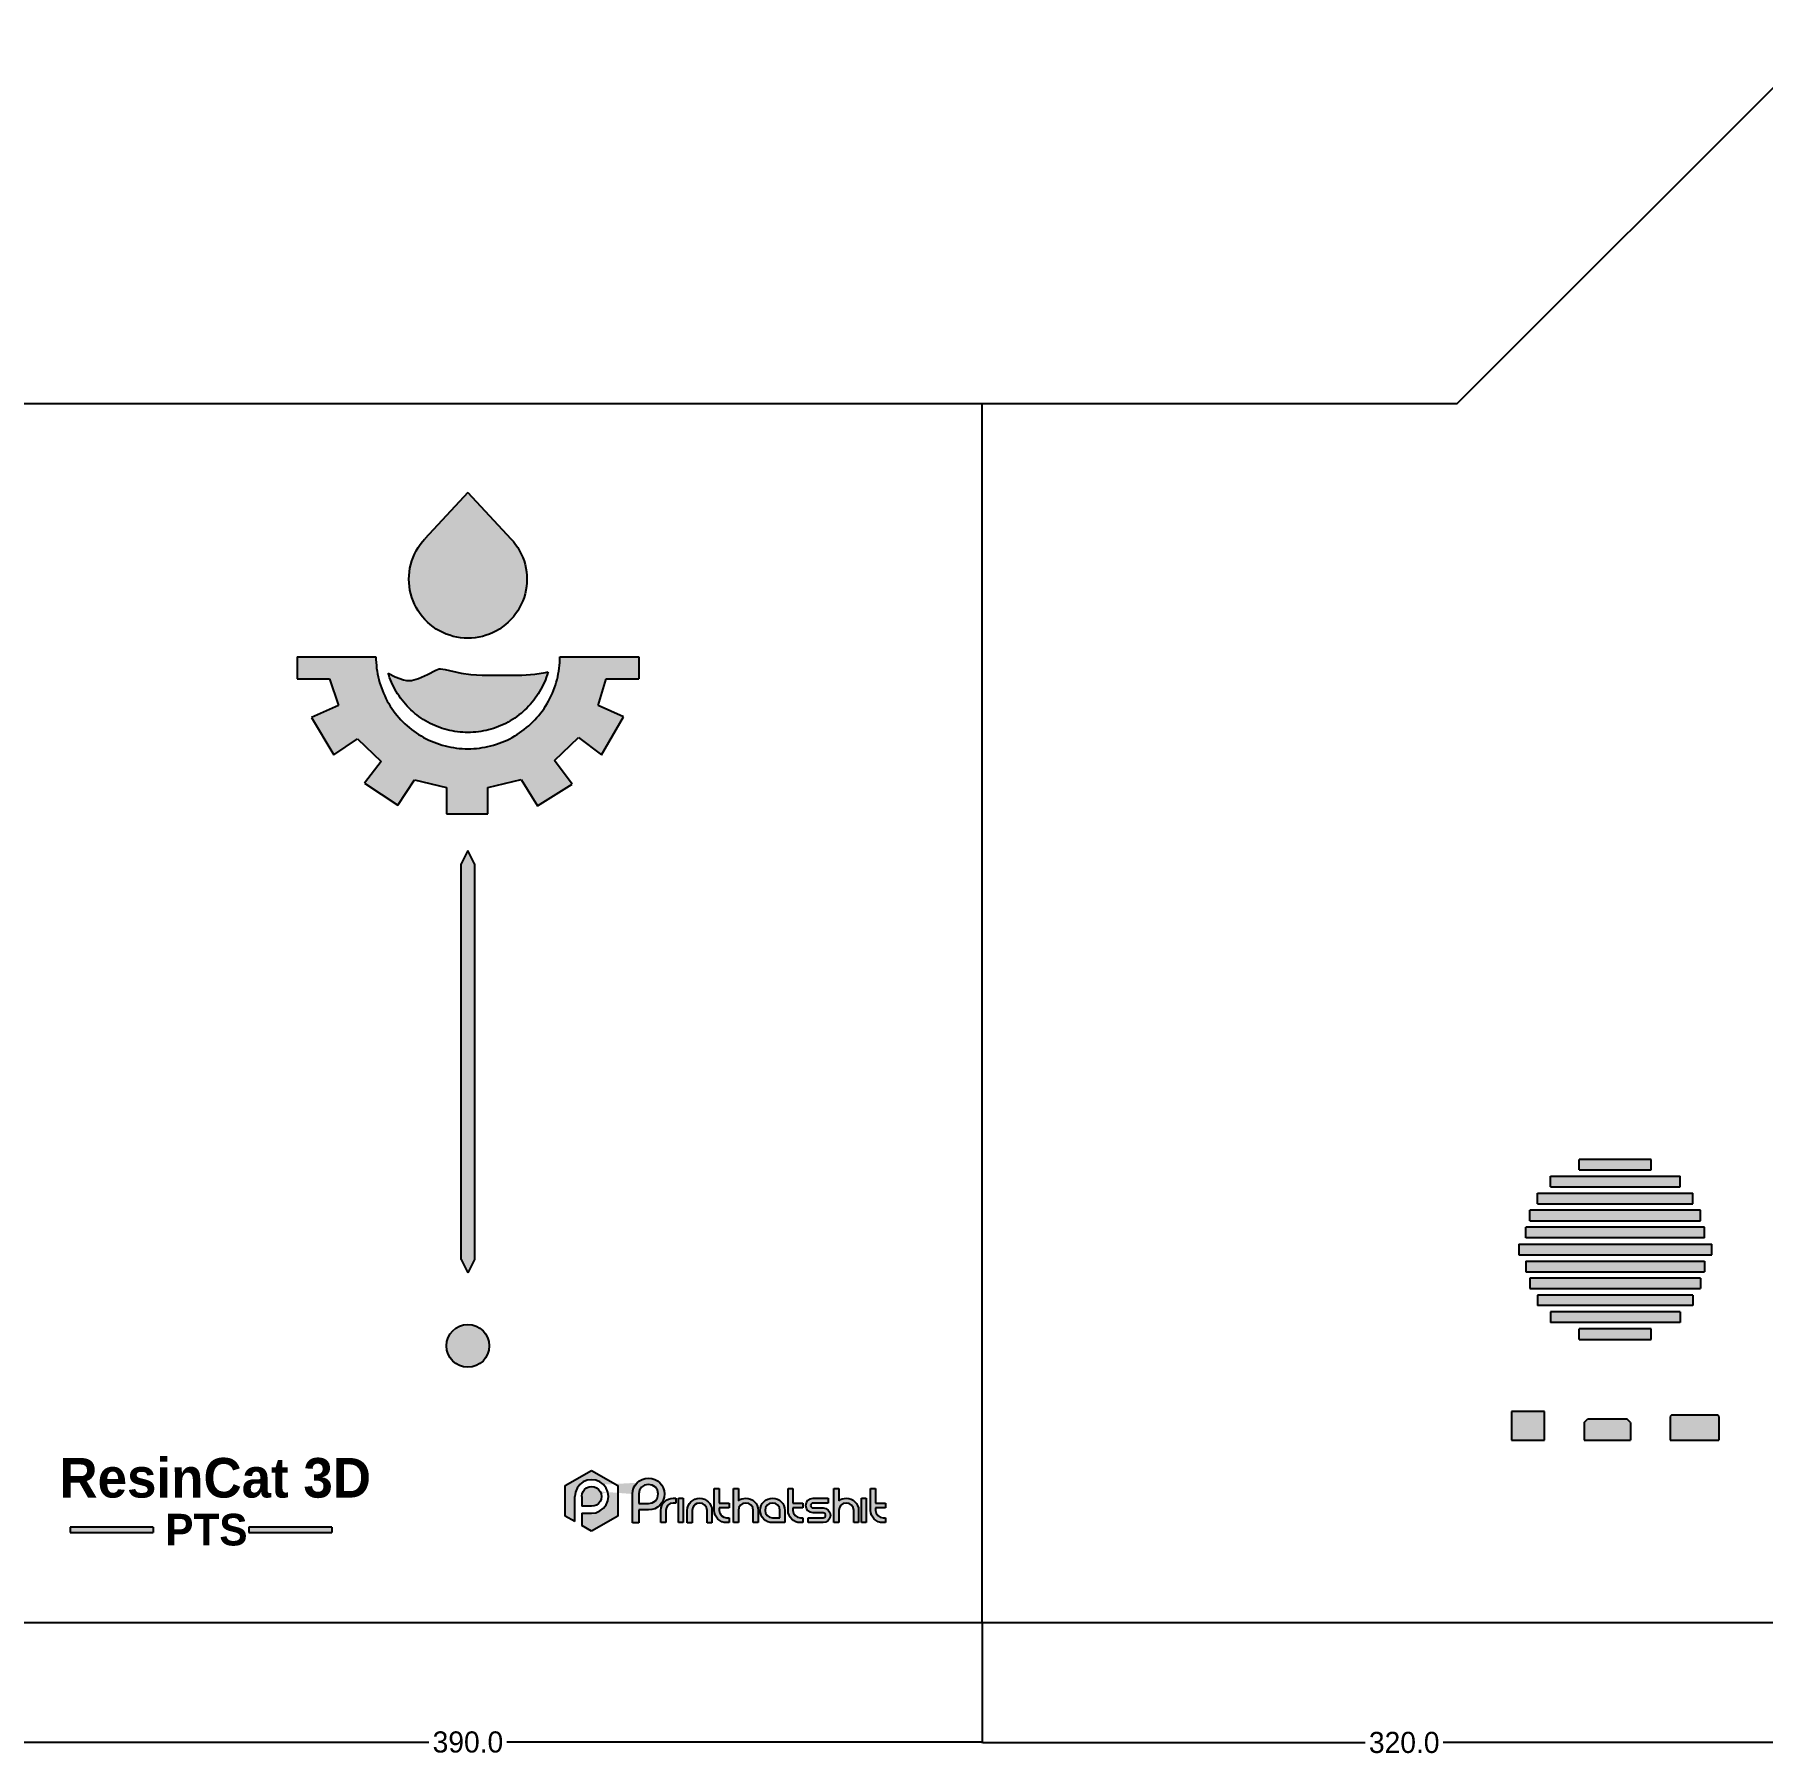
# Model space of a CAD drawing. Extents: x 176 to 1824, y -44 to 783.
# Drawn here: x 597 to 1253, y -27 to 625 of the extents above; entities that cross this region are included whole.
import ezdxf

# ---------------------------------------------------------------- set-up
doc = ezdxf.new("R2010")
doc.units = 0
doc.layers.get('0').update_dxf_attribs({"linetype": 'CONTINUOUS'})
doc.layers.get('Defpoints').update_dxf_attribs({"linetype": 'CONTINUOUS'})
doc.dimstyles.new('ISO-25', dxfattribs={"dimtxt": 2.5, "dimasz": 2.5, "dimexe": 1.25, "dimexo": 0.625, "dimtad": 1, "dimdsep": 46, "dimtxsty": 'Standard', "dimcen": 2.5, "dimadec": 0, "dimazin": 0, "dimtfac": 1, "dimtmove": 0, "dimatfit": 3, "dimfxl": 1, "dimarcsym": 0})

# ---------------------------------------------------------------- blocks, each defined once
blk = doc.blocks.new('*D5')
at = {"color": 0, "linetype": 'ByBlock', "lineweight": -2, "transparency": 16777216}
for p, q in [((566.68, 23.21), (566.68, -22.21)), ((956.68, 23.21), (956.68, -22.21)), ((566.86, -22.03), (746.92, -22.03)), ((956.5, -22.03), (776.44, -22.03))]:
    blk.add_line(p, q, dxfattribs=at)
at = {"color": 0, "linetype": 'ByBlock', "transparency": 16777216}
for points in [[(566.86, -22), (566.86, -22.06), (566.68, -22.03)], [(956.5, -22), (956.5, -22.06), (956.68, -22.03)]]:
    blk.add_solid(points, dxfattribs=at)
at = {"layer": 'Defpoints', "color": 0, "linetype": 'ByBlock', "transparency": 16777216}
for p in [(566.68, 23.27), (956.68, 23.27), (566.68, -22.03)]:
    blk.add_point(p, dxfattribs=at)
at = {"color": 0, "linetype": 'ByBlock', "transparency": 16777216, "insert": (761.68, -22.03), "char_height": 8, "attachment_point": 5}
blk.add_mtext('\\A1;390.0', dxfattribs=at)
blk = doc.blocks.new('*D10')
at = {"color": 0, "linetype": 'ByBlock', "lineweight": -2, "transparency": 16777216}
for p, q in [((956.68, 23.15), (956.68, -22.39)), ((1276.68, 23.21), (1276.68, -22.39)), ((956.86, -22.21), (1101.92, -22.21)), ((1276.5, -22.21), (1131.44, -22.21))]:
    blk.add_line(p, q, dxfattribs=at)
at = {"color": 0, "linetype": 'ByBlock', "transparency": 16777216}
for points in [[(956.86, -22.18), (956.86, -22.24), (956.68, -22.21)], [(1276.5, -22.18), (1276.5, -22.24), (1276.68, -22.21)]]:
    blk.add_solid(points, dxfattribs=at)
at = {"layer": 'Defpoints', "color": 0, "linetype": 'ByBlock', "transparency": 16777216}
for p in [(956.68, 23.21), (1276.68, 23.27), (956.68, -22.21)]:
    blk.add_point(p, dxfattribs=at)
at = {"color": 0, "linetype": 'ByBlock', "transparency": 16777216, "insert": (1116.68, -22.21), "char_height": 8, "attachment_point": 5}
blk.add_mtext('\\A1;320.0', dxfattribs=at)

msp = doc.modelspace()

# ---------------------------------------------------------------- hatches: boundary and pattern name
at = {"linetype": 'ByBlock'}
h = msp.add_hatch(color=256, dxfattribs=at)
h.dxf.hatch_style = 1
h.paths.add_polyline_path([(1157.33, 92.37), (1169.93, 92.37), (1169.93, 103.27), (1157.33, 103.27)])
h.paths.add_polyline_path([(1184.93, 92.37), (1202.53, 92.37), (1202.53, 99.07), (1201.13, 100.47), (1186.33, 100.47), (1184.93, 99.07)])
h.paths.add_polyline_path([(1218.03, 101.87), (1217.53, 101.37), (1217.53, 92.37), (1236.03, 92.37), (1236.03, 101.37), (1235.53, 101.87)])
h.paths.add_polyline_path([(1183.05, 130.59), (1210.36, 130.59), (1210.36, 134.61), (1183.05, 134.61)])
h.paths.add_polyline_path([(1221.28, 137.02), (1221.28, 141.04), (1172.13, 141.04), (1172.13, 137.02)])
h.paths.add_polyline_path([(1167.25, 143.45), (1226.16, 143.45), (1226.16, 147.46), (1167.25, 147.46)])
h.paths.add_polyline_path([(1164.33, 149.87), (1229.08, 149.87), (1229.08, 153.89), (1164.33, 153.89)])
h.paths.add_polyline_path([(1162.85, 156.3), (1230.56, 156.3), (1230.56, 160.32), (1162.85, 160.32)])
h.paths.add_polyline_path([(1160.15, 162.73), (1233.26, 162.73), (1233.26, 166.75), (1160.15, 166.75)])
h.paths.add_polyline_path([(1162.85, 169.16), (1230.56, 169.16), (1230.56, 173.17), (1162.85, 173.17)])
h.paths.add_polyline_path([(1164.33, 175.58), (1229.08, 175.58), (1229.08, 179.6), (1164.33, 179.6)])
h.paths.add_polyline_path([(1167.25, 182.01), (1226.16, 182.01), (1226.16, 186.03), (1167.25, 186.03)])
h.paths.add_polyline_path([(1172.13, 188.44), (1221.28, 188.44), (1221.28, 192.45), (1172.13, 192.45)])
h.paths.add_polyline_path([(1183.05, 194.86), (1210.36, 194.86), (1210.36, 198.88), (1183.05, 198.88)])
h.paths.add_polyline_path([(238.68, 324.27, 1), (234.68, 324.27, 1)])
h.paths.add_polyline_path([(238.68, 469.77, 1), (234.68, 469.77, 1)])
h.paths.add_polyline_path([(238.68, 615.27, 1), (234.68, 615.27, 1)])
h.paths.add_polyline_path([(238.68, 178.77, 1), (234.68, 178.77, 1)])
h.paths.add_polyline_path([(238.68, 33.27, 1), (234.68, 33.27, 1)])
h = msp.add_hatch(color=256, dxfattribs=at)
h.dxf.hatch_style = 1
h.paths.add_polyline_path([(788.35, 375.37), (788.87, 376.22), (789.36, 377.08), (789.82, 377.95), (790.26, 378.85), (790.67, 379.75), (791.05, 380.67), (791.4, 381.59), (791.72, 382.53), (792.01, 383.48), (792.08, 383.74), (791.14, 383.43), (787.03, 382.82), (782.12, 382.43), (767.09, 382.43), (762.77, 382.65), (759.1, 383.17), (753.05, 384.57), (751.28, 384.77), (750.72, 384.77), (749.57, 384.37), (746.39, 382.71), (742.99, 381.12), (740.27, 380.45), (738.4, 380.45), (737.25, 380.7), (734.11, 381.76), (731.46, 383.14), (731.65, 382.53), (731.97, 381.59), (732.32, 380.67), (732.7, 379.75), (733.11, 378.85), (733.54, 377.95), (734.01, 377.08), (734.5, 376.22), (735.02, 375.37), (735.56, 374.54), (736.13, 373.73), (736.73, 372.94), (737.35, 372.16), (737.99, 371.41), (738.66, 370.67), (739.35, 369.96), (740.06, 369.27), (740.8, 368.6), (741.55, 367.96), (742.32, 367.34), (743.12, 366.74), (743.93, 366.17), (744.76, 365.63), (745.6, 365.11), (746.47, 364.62), (747.34, 364.15), (748.23, 363.72), (749.14, 363.31), (750.06, 362.93), (750.98, 362.58), (751.92, 362.26), (752.87, 361.96), (753.83, 361.7), (754.79, 361.47), (755.76, 361.27), (756.74, 361.1), (757.72, 360.96), (758.71, 360.85), (759.7, 360.77), (760.69, 360.73), (761.68, 360.71), (762.67, 360.73), (763.66, 360.77), (764.65, 360.85), (765.64, 360.96), (766.62, 361.1), (767.6, 361.27), (768.57, 361.47), (769.54, 361.7), (770.49, 361.96), (771.44, 362.26), (772.38, 362.58), (773.31, 362.93), (774.22, 363.31), (775.13, 363.72), (776.02, 364.15), (776.9, 364.62), (777.76, 365.11), (778.6, 365.63), (779.43, 366.17), (780.24, 366.74), (781.04, 367.34), (781.81, 367.96), (782.57, 368.6), (783.3, 369.27), (784.01, 369.96), (784.7, 370.67), (785.37, 371.41), (786.02, 372.16), (786.64, 372.94), (787.23, 373.73), (787.8, 374.54)], flags=17)
h.paths.add_polyline_path([(759.18, 160.92), (761.68, 155.92), (764.18, 160.92), (764.18, 310.92), (761.68, 315.92), (759.18, 310.92)])
h.paths.add_polyline_path([(742.08, 408.04), (742.79, 406.83), (743.58, 405.67), (744.44, 404.56), (745.37, 403.51), (746.37, 402.51), (747.42, 401.58), (748.53, 400.72), (749.69, 399.93), (750.9, 399.22), (752.16, 398.58), (753.45, 398.02), (754.77, 397.54), (756.12, 397.15), (757.49, 396.85), (758.88, 396.63), (760.28, 396.49), (761.68, 396.45), (763.09, 396.49), (764.49, 396.63), (765.87, 396.85), (767.24, 397.15), (768.59, 397.54), (769.92, 398.02), (771.21, 398.58), (772.46, 399.22), (773.67, 399.93), (774.83, 400.72), (775.94, 401.58), (776.99, 402.51), (777.99, 403.51), (778.92, 404.56), (779.78, 405.67), (780.57, 406.83), (781.28, 408.04), (781.92, 409.29), (782.48, 410.58), (782.96, 411.91), (783.35, 413.26), (783.66, 414.63), (783.88, 416.02), (784.01, 417.41), (784.05, 418.82), (784.01, 420.22), (783.88, 421.62), (783.66, 423.01), (783.35, 424.38), (782.96, 425.73), (782.48, 427.05), (781.92, 428.34), (781.28, 429.6), (780.57, 430.81), (779.78, 431.97), (778.92, 433.08), (777.99, 434.13), (761.68, 451.67), (745.37, 434.13), (744.44, 433.08), (743.58, 431.97), (742.79, 430.81), (742.08, 429.6), (741.44, 428.34), (740.88, 427.05), (740.41, 425.73), (740.01, 424.38), (739.71, 423.01), (739.49, 421.62), (739.36, 420.22), (739.31, 418.82), (739.36, 417.41), (739.49, 416.02), (739.71, 414.63), (740.01, 413.26), (740.41, 411.91), (740.88, 410.58), (741.44, 409.29)])
h.paths.add_polyline_path([(702.38, 366.43), (710.9, 352.29), (719.85, 358.31), (728.79, 349.71), (722.47, 341.5), (735.16, 333.2), (741.42, 342.77), (753.59, 339.83), (753.59, 329.87), (769.28, 329.87), (769.28, 339.83), (781.81, 342.91), (788.04, 332.92), (801.2, 341.14), (794.5, 350.02), (803.57, 358.74), (812.34, 352.26), (820.62, 366.66), (811.08, 370.93), (814.13, 381.02), (826.43, 381.02), (826.43, 389.41), (796.56, 389.41), (796.54, 388.32), (796.49, 387.22), (796.41, 386.13), (796.28, 385.04), (796.13, 383.95), (795.94, 382.88), (795.72, 381.8), (795.46, 380.74), (795.18, 379.68), (794.85, 378.63), (794.5, 377.6), (794.11, 376.57), (793.69, 375.56), (793.24, 374.56), (792.76, 373.58), (792.25, 372.61), (791.7, 371.66), (791.13, 370.72), (790.53, 369.81), (789.9, 368.91), (789.24, 368.03), (788.56, 367.18), (787.84, 366.35), (787.11, 365.53), (786.34, 364.75), (785.56, 363.99), (784.75, 363.25), (783.91, 362.54), (783.06, 361.85), (782.18, 361.19), (781.29, 360.56), (780.37, 359.96), (779.44, 359.39), (778.48, 358.85), (777.52, 358.33), (776.53, 357.85), (775.53, 357.4), (774.52, 356.98), (773.5, 356.59), (772.46, 356.24), (771.41, 355.92), (770.36, 355.63), (769.29, 355.37), (768.22, 355.15), (767.14, 354.96), (766.05, 354.81), (764.96, 354.69), (763.87, 354.6), (762.78, 354.55), (761.68, 354.53), (760.59, 354.55), (759.49, 354.6), (758.4, 354.69), (757.31, 354.81), (756.23, 354.96), (755.15, 355.15), (754.07, 355.37), (753.01, 355.63), (751.95, 355.92), (750.9, 356.24), (749.87, 356.59), (748.84, 356.98), (747.83, 357.4), (746.83, 357.85), (745.85, 358.33), (744.88, 358.85), (743.93, 359.39), (742.99, 359.96), (742.08, 360.56), (741.18, 361.19), (740.3, 361.85), (739.45, 362.54), (738.62, 363.25), (737.81, 363.99), (737.02, 364.75), (736.26, 365.53), (735.52, 366.35), (734.81, 367.18), (734.12, 368.03), (733.46, 368.91), (732.83, 369.81), (732.23, 370.72), (731.66, 371.66), (731.12, 372.61), (730.6, 373.58), (730.12, 374.56), (729.67, 375.56), (729.25, 376.57), (728.86, 377.6), (728.51, 378.63), (728.19, 379.68), (727.9, 380.74), (727.64, 381.8), (727.42, 382.88), (727.23, 383.95), (727.08, 385.04), (726.96, 386.13), (726.87, 387.22), (726.82, 388.32), (726.8, 389.41), (696.94, 389.41), (696.94, 380.98), (709.14, 380.98), (712.6, 370.93)])
h = msp.add_hatch(color=256, dxfattribs=at)
h.dxf.hatch_style = 1
h.paths.add_polyline_path([(769.78, 128.16, 1), (753.58, 128.16, 1)])
h = msp.add_hatch(color=256, dxfattribs=at)
h.dxf.hatch_style = 1
h.paths.add_polyline_path([(812.17, 72.06), (811.8, 72.96), (811.2, 73.73), (810.43, 74.33), (809.53, 74.7), (808.56, 74.83), (807.59, 74.7), (806.69, 74.33), (805.91, 73.73), (805.32, 72.96), (804.95, 72.06), (804.82, 71.09), (804.82, 67.35), (808.56, 67.35), (809.53, 67.48), (810.43, 67.85), (811.2, 68.45), (811.8, 69.22), (812.17, 70.12), (812.3, 71.09)], flags=17)
h.paths.add_polyline_path([(818.54, 75.2), (808.56, 80.96), (798.58, 75.2), (798.58, 63.68), (802.19, 61.59), (802.19, 71.09), (802.41, 72.74), (803.05, 74.27), (804.06, 75.59), (805.38, 76.6), (806.91, 77.23), (808.56, 77.45), (810.2, 77.23), (811.74, 76.6), (813.06, 75.59), (814.07, 74.27), (814.7, 72.74), (814.92, 71.09), (814.7, 69.44), (814.07, 67.91), (813.06, 66.59), (811.74, 65.58), (810.2, 64.94), (808.56, 64.73), (804.82, 64.73), (804.82, 60.07), (808.56, 57.91), (818.54, 63.68)])
h.paths.add_polyline_path([(835.75, 69.69), (836.1, 70.83), (836.22, 72.03), (836.1, 73.25), (835.75, 74.38), (835.18, 75.4), (834.43, 76.28), (833.52, 77.02), (832.49, 77.57), (831.35, 77.92), (830.12, 78.04), (828.9, 77.92), (827.76, 77.57), (826.72, 77.02), (825.82, 76.28), (825.08, 75.4), (824.52, 74.38), (824.16, 73.25), (824.04, 72.03), (824.04, 61.15), (826.46, 61.15), (826.46, 65.99), (830.12, 65.99), (831.35, 66.1), (832.49, 66.46), (833.52, 67.02), (834.43, 67.76), (835.18, 68.66)])
h.paths.add_polyline_path([(826.46, 72.03), (826.74, 73.44), (827.53, 74.59), (828.69, 75.37), (830.12, 75.65), (831.56, 75.37), (832.74, 74.59), (833.52, 73.44), (833.81, 72.03), (833.52, 70.6), (832.74, 69.44), (831.56, 68.66), (830.12, 68.38), (826.46, 68.38)], flags=16)
h.paths.add_polyline_path([(840.45, 70.43), (839.51, 70.43), (838.58, 70.34), (837.69, 70.07), (836.89, 69.64), (836.19, 69.08), (835.62, 68.4), (835.18, 67.61), (834.91, 66.74), (834.81, 65.81), (834.81, 61.16), (836.69, 61.16), (836.69, 65.81), (836.91, 66.89), (837.52, 67.78), (838.41, 68.38), (839.51, 68.6), (840.45, 68.6)])
h.paths.add_polyline_path([(843.32, 70.43), (841.48, 70.43), (841.48, 61.16), (843.32, 61.16)])
h.paths.add_polyline_path([(852.13, 69.62), (851.34, 70.05), (850.46, 70.32), (849.51, 70.41), (848.58, 70.32), (847.7, 70.05), (846.9, 69.62), (846.2, 69.06), (845.64, 68.38), (845.2, 67.59), (844.93, 66.72), (844.84, 65.79), (844.84, 61.14), (846.69, 61.14), (846.69, 65.79), (846.91, 66.87), (847.52, 67.76), (848.42, 68.36), (849.51, 68.58), (850.62, 68.36), (851.53, 67.76), (852.13, 66.87), (852.35, 65.79), (852.35, 61.14), (854.21, 61.14), (854.21, 65.79), (854.11, 66.72), (853.84, 67.59), (853.41, 68.38), (852.83, 69.06)])
h.paths.add_polyline_path([(856.92, 74.15), (855.07, 74.15), (855.07, 65.81), (855.16, 64.88), (855.43, 64.01), (855.87, 63.21), (856.44, 62.52), (857.14, 61.95), (857.95, 61.52), (858.83, 61.25), (859.76, 61.16), (860.68, 61.16), (860.68, 63), (859.76, 63), (858.66, 63.21), (857.75, 63.81), (857.14, 64.71), (856.92, 65.81), (856.92, 66.74), (860.68, 66.74), (860.68, 68.58), (856.92, 68.58)])
h.paths.add_polyline_path([(870.35, 69.08), (869.65, 69.64), (868.85, 70.07), (867.97, 70.34), (867.03, 70.43), (866.25, 70.37), (865.51, 70.19), (864.83, 69.89), (864.21, 69.48), (864.21, 74.15), (862.35, 74.15), (862.35, 61.16), (864.21, 61.16), (864.21, 65.81), (864.43, 66.89), (865.04, 67.78), (865.93, 68.38), (867.03, 68.6), (868.13, 68.38), (869.04, 67.78), (869.65, 66.89), (869.87, 65.81), (869.87, 61.16), (871.72, 61.16), (871.72, 65.81), (871.63, 66.74), (871.36, 67.61), (870.92, 68.4)])
h.paths.add_polyline_path([(881.85, 65.81), (881.76, 66.74), (881.48, 67.61), (881.05, 68.4), (880.48, 69.08), (879.79, 69.64), (879, 70.07), (878.12, 70.34), (877.17, 70.43), (876.24, 70.34), (875.36, 70.07), (874.56, 69.64), (873.86, 69.08), (873.28, 68.4), (872.84, 67.61), (872.57, 66.74), (872.48, 65.81), (872.57, 64.88), (872.84, 64.01), (873.28, 63.21), (873.86, 62.52), (874.56, 61.95), (875.36, 61.52), (876.24, 61.25), (877.17, 61.16), (881.85, 61.16)])
h.paths.add_polyline_path([(879.99, 63), (877.17, 63), (876.07, 63.21), (875.16, 63.81), (874.56, 64.71), (874.34, 65.81), (874.56, 66.89), (875.16, 67.78), (876.07, 68.38), (877.17, 68.6), (878.27, 68.38), (879.17, 67.78), (879.77, 66.89), (879.99, 65.81)], flags=16)
h.paths.add_polyline_path([(888.68, 68.58), (884.93, 68.58), (884.93, 74.15), (883.07, 74.15), (883.07, 65.81), (883.16, 64.88), (883.44, 64.01), (883.87, 63.21), (884.45, 62.52), (885.15, 61.95), (885.95, 61.52), (886.83, 61.25), (887.77, 61.16), (888.68, 61.16), (888.68, 63), (887.77, 63), (886.66, 63.21), (885.75, 63.81), (885.15, 64.71), (884.93, 65.81), (884.93, 66.74), (888.68, 66.74)])
h.paths.add_polyline_path([(898.23, 70.43), (892.57, 70.43), (891.48, 70.22), (890.59, 69.63), (890, 68.75), (889.78, 67.67), (890, 66.58), (890.59, 65.69), (891.48, 65.09), (892.57, 64.88), (896.33, 64.88), (896.71, 64.81), (897.02, 64.61), (897.22, 64.31), (897.29, 63.95), (897.22, 63.57), (897.02, 63.27), (896.71, 63.06), (896.33, 63), (890.69, 63), (890.69, 61.16), (896.33, 61.16), (897.42, 61.38), (898.32, 61.97), (898.93, 62.86), (899.14, 63.95), (898.93, 65.03), (898.32, 65.91), (897.42, 66.5), (896.33, 66.72), (892.57, 66.72), (892.21, 66.79), (891.9, 66.99), (891.7, 67.3), (891.63, 67.67), (891.7, 68.03), (891.9, 68.33), (892.21, 68.53), (892.57, 68.6), (898.23, 68.6)])
h.paths.add_polyline_path([(907.73, 69.64), (906.93, 70.07), (906.05, 70.34), (905.1, 70.43), (904.33, 70.37), (903.59, 70.19), (902.91, 69.89), (902.29, 69.48), (902.29, 74.15), (900.43, 74.15), (900.43, 61.16), (902.29, 61.16), (902.29, 65.81), (902.51, 66.89), (903.11, 67.78), (904.01, 68.38), (905.1, 68.6), (906.21, 68.38), (907.12, 67.78), (907.72, 66.89), (907.94, 65.81), (907.94, 61.16), (909.8, 61.16), (909.8, 65.81), (909.71, 66.74), (909.43, 67.61), (909, 68.4), (908.42, 69.08)])
h.paths.add_polyline_path([(916.23, 74.15), (914.38, 74.15), (914.38, 65.81), (914.47, 64.88), (914.74, 64.01), (915.18, 63.21), (915.75, 62.52), (916.45, 61.95), (917.26, 61.52), (918.14, 61.25), (919.07, 61.16), (919.99, 61.16), (919.99, 63), (919.07, 63), (917.96, 63.21), (917.06, 63.81), (916.45, 64.71), (916.23, 65.81), (916.23, 66.74), (919.99, 66.74), (919.99, 68.58), (916.23, 68.58)])
h.paths.add_polyline_path([(912.74, 70.43), (910.9, 70.43), (910.9, 61.16), (912.74, 61.16)])
edge = h.paths.add_edge_path()
edge.add_line((825.08, 75.4), (825.82, 76.28))
edge.add_line((824.52, 74.38), (825.08, 75.4))
edge.add_line((824.16, 73.25), (824.52, 74.38))
edge.add_line((824.04, 72.03), (824.16, 73.25))
edge.add_line((813.06, 75.59), (811.74, 76.6))
edge.add_line((814.07, 74.27), (813.06, 75.59))
edge.add_line((814.7, 72.74), (814.07, 74.27))
edge.add_line((814.92, 71.09), (814.7, 72.74))
edge.add_line((812.17, 72.06), (812.3, 71.09))
edge.add_line((811.8, 72.96), (812.17, 72.06))
edge.add_line((811.2, 73.73), (811.8, 72.96))
h = msp.add_hatch(color=256, dxfattribs=at)
h.dxf.hatch_style = 1
h.paths.add_polyline_path([(610.84, 59.48), (610.84, 57.48), (642.37, 57.48), (642.37, 59.48)])
h.paths.add_polyline_path([(710.09, 57.48), (710.09, 59.48), (678.56, 59.48), (678.56, 57.48)])

# ---------------------------------------------------------------- linework, layer by layer
for p, q in [((1136.68, 485.27), (1276.68, 625.27)), ((956.68, 485.27), (566.68, 485.27)), ((1136.68, 485.27), (956.68, 485.27)), ((761.68, 315.92), (759.18, 310.92)), ((764.18, 310.92), (761.68, 315.92)), ((759.18, 160.92), (759.18, 310.92)), ((764.18, 310.92), (764.18, 160.92)), ((1210.36, 198.88), (1183.05, 198.88)), ((1183.05, 194.86), (1183.05, 198.88)), ((1210.36, 194.86), (1210.36, 198.88)), ((1172.13, 192.45), (1221.28, 192.45)), ((1172.13, 188.44), (1172.13, 192.45)), ((1183.05, 194.86), (1210.36, 194.86)), ((1221.28, 188.44), (1221.28, 192.45)), ((1167.25, 186.03), (1226.16, 186.03)), ((1167.25, 182.01), (1167.25, 186.03)), ((1172.13, 188.44), (1221.28, 188.44)), ((1226.16, 182.01), (1226.16, 186.03)), ((1164.33, 175.58), (1164.33, 179.6)), ((1229.08, 179.6), (1164.33, 179.6)), ((1167.25, 182.01), (1226.16, 182.01)), ((1229.08, 175.58), (1229.08, 179.6)), ((1162.85, 169.16), (1162.85, 173.17)), ((1230.56, 173.17), (1162.85, 173.17)), ((1164.33, 175.58), (1229.08, 175.58)), ((1230.56, 169.16), (1230.56, 173.17)), ((1160.15, 166.75), (1160.15, 162.73)), ((1160.15, 166.75), (1233.26, 166.75)), ((1230.56, 169.16), (1162.85, 169.16)), ((1233.26, 162.73), (1233.26, 166.75)), ((759.18, 160.92), (761.68, 155.92)), ((764.18, 160.92), (761.68, 155.92)), ((1160.15, 162.73), (1233.26, 162.73)), ((1162.85, 160.32), (1230.56, 160.32)), ((1162.85, 160.32), (1162.85, 156.3)), ((1230.56, 160.32), (1230.56, 156.3)), ((1162.85, 156.3), (1230.56, 156.3)), ((1164.33, 153.89), (1164.33, 149.87)), ((1229.08, 153.89), (1164.33, 153.89)), ((1229.08, 153.89), (1229.08, 149.87)), ((1164.33, 149.87), (1229.08, 149.87)), ((1226.16, 147.46), (1167.25, 147.46)), ((1167.25, 147.46), (1167.25, 143.45)), ((1226.16, 147.46), (1226.16, 143.45)), ((1226.16, 143.45), (1167.25, 143.45)), ((1221.28, 141.04), (1172.13, 141.04)), ((1172.13, 141.04), (1172.13, 137.02)), ((1221.28, 141.04), (1221.28, 137.02)), ((1221.28, 137.02), (1172.13, 137.02)), ((1210.36, 134.61), (1183.05, 134.61)), ((1183.05, 130.59), (1183.05, 134.61)), ((1210.36, 130.59), (1210.36, 134.61)), ((1183.05, 130.59), (1210.36, 130.59)), ((1217.53, 92.37), (1236.03, 92.37)), ((642.37, 59.48), (610.84, 59.48)), ((610.84, 59.48), (610.84, 57.48)), ((642.37, 59.48), (642.37, 57.48)), ((710.09, 59.48), (678.56, 59.48)), ((678.56, 59.48), (678.56, 57.48)), ((710.09, 59.48), (710.09, 57.48)), ((610.84, 57.48), (642.37, 57.48)), ((678.56, 57.48), (710.09, 57.48)), ((566.68, 23.27), (956.68, 23.27)), ((956.68, 23.27), (1276.68, 23.27))]:
    msp.add_line(p, q, dxfattribs=at)
at = {"color": 1, "linetype": 'ByBlock'}
msp.add_line((956.68, 23.27), (956.68, 485.27), dxfattribs=at)
for p, q in [((761.68, 451.67), (745.37, 434.13)), ((761.68, 451.67), (777.99, 434.13)), ((743.58, 431.97), (744.44, 433.08)), ((744.44, 433.08), (745.37, 434.13)), ((777.99, 434.13), (778.92, 433.08)), ((778.92, 433.08), (779.78, 431.97)), ((740.41, 425.73), (740.88, 427.05)), ((740.88, 427.05), (741.44, 428.34)), ((741.44, 428.34), (742.08, 429.6)), ((742.08, 429.6), (742.79, 430.81)), ((742.79, 430.81), (743.58, 431.97)), ((779.78, 431.97), (780.57, 430.81)), ((780.57, 430.81), (781.28, 429.6)), ((781.28, 429.6), (781.92, 428.34)), ((781.92, 428.34), (782.48, 427.05)), ((782.48, 427.05), (782.96, 425.73)), ((739.31, 418.82), (739.36, 420.22)), ((739.36, 420.22), (739.49, 421.62)), ((739.49, 421.62), (739.71, 423.01)), ((739.71, 423.01), (740.01, 424.38)), ((740.01, 424.38), (740.41, 425.73)), ((782.96, 425.73), (783.35, 424.38)), ((783.35, 424.38), (783.66, 423.01)), ((783.66, 423.01), (783.88, 421.62)), ((783.88, 421.62), (784.01, 420.22)), ((784.01, 420.22), (784.05, 418.82)), ((739.36, 417.41), (739.31, 418.82)), ((739.49, 416.02), (739.36, 417.41)), ((739.71, 414.63), (739.49, 416.02)), ((740.01, 413.26), (739.71, 414.63)), ((740.41, 411.91), (740.01, 413.26)), ((783.35, 413.26), (782.96, 411.91)), ((783.66, 414.63), (783.35, 413.26)), ((783.88, 416.02), (783.66, 414.63)), ((784.01, 417.41), (783.88, 416.02)), ((784.05, 418.82), (784.01, 417.41)), ((740.88, 410.58), (740.41, 411.91)), ((741.44, 409.29), (740.88, 410.58)), ((742.08, 408.04), (741.44, 409.29)), ((742.79, 406.83), (742.08, 408.04)), ((743.58, 405.67), (742.79, 406.83)), ((780.57, 406.83), (779.78, 405.67)), ((781.28, 408.04), (780.57, 406.83)), ((781.92, 409.29), (781.28, 408.04)), ((782.48, 410.58), (781.92, 409.29)), ((782.96, 411.91), (782.48, 410.58)), ((744.44, 404.56), (743.58, 405.67)), ((745.37, 403.51), (744.44, 404.56)), ((746.37, 402.51), (745.37, 403.51)), ((747.42, 401.58), (746.37, 402.51)), ((748.53, 400.72), (747.42, 401.58)), ((749.69, 399.93), (748.53, 400.72)), ((750.9, 399.22), (749.69, 399.93)), ((773.67, 399.93), (772.46, 399.22)), ((774.83, 400.72), (773.67, 399.93)), ((775.94, 401.58), (774.83, 400.72)), ((776.99, 402.51), (775.94, 401.58)), ((777.99, 403.51), (776.99, 402.51)), ((778.92, 404.56), (777.99, 403.51)), ((779.78, 405.67), (778.92, 404.56)), ((752.16, 398.58), (750.9, 399.22)), ((753.45, 398.02), (752.16, 398.58)), ((754.77, 397.54), (753.45, 398.02)), ((756.12, 397.15), (754.77, 397.54)), ((757.49, 396.85), (756.12, 397.15)), ((758.88, 396.63), (757.49, 396.85)), ((760.28, 396.49), (758.88, 396.63)), ((761.68, 396.45), (760.28, 396.49)), ((763.09, 396.49), (761.68, 396.45)), ((764.49, 396.63), (763.09, 396.49)), ((765.87, 396.85), (764.49, 396.63)), ((767.24, 397.15), (765.87, 396.85)), ((768.59, 397.54), (767.24, 397.15)), ((769.92, 398.02), (768.59, 397.54)), ((771.21, 398.58), (769.92, 398.02)), ((772.46, 399.22), (771.21, 398.58)), ((696.94, 389.41), (726.8, 389.41)), ((696.94, 389.41), (696.94, 380.98)), ((726.8, 389.41), (726.82, 388.32)), ((726.82, 388.32), (726.87, 387.22)), ((726.87, 387.22), (726.96, 386.13)), ((796.41, 386.13), (796.49, 387.22)), ((796.49, 387.22), (796.54, 388.32)), ((796.54, 388.32), (796.56, 389.41)), ((796.56, 389.41), (826.43, 389.41)), ((826.43, 389.41), (826.43, 381.02)), ((696.94, 380.98), (709.14, 380.98)), ((709.14, 380.98), (712.6, 370.93)), ((726.96, 386.13), (727.08, 385.04)), ((727.08, 385.04), (727.23, 383.95)), ((727.23, 383.95), (727.42, 382.88)), ((727.42, 382.88), (727.64, 381.8)), ((727.64, 381.8), (727.9, 380.74)), ((727.9, 380.74), (728.19, 379.68)), ((731.65, 382.53), (731.46, 383.14)), ((731.46, 383.14), (734.11, 381.76)), ((731.97, 381.59), (731.65, 382.53)), ((732.32, 380.67), (731.97, 381.59)), ((732.7, 379.75), (732.32, 380.67)), ((734.11, 381.76), (737.25, 380.7)), ((737.25, 380.7), (738.4, 380.45)), ((738.4, 380.45), (740.27, 380.45)), ((740.27, 380.45), (742.99, 381.12)), ((742.99, 381.12), (746.39, 382.71)), ((746.39, 382.71), (749.57, 384.37)), ((749.57, 384.37), (750.72, 384.77)), ((750.72, 384.77), (751.28, 384.77)), ((751.28, 384.77), (753.05, 384.57)), ((753.05, 384.57), (759.1, 383.17)), ((759.1, 383.17), (762.77, 382.65)), ((762.77, 382.65), (767.09, 382.43)), ((767.09, 382.43), (782.12, 382.43)), ((782.12, 382.43), (787.03, 382.82)), ((787.03, 382.82), (791.14, 383.43)), ((791.05, 380.67), (790.67, 379.75)), ((791.4, 381.59), (791.05, 380.67)), ((791.14, 383.43), (792.08, 383.74)), ((791.72, 382.53), (791.4, 381.59)), ((792.01, 383.48), (791.72, 382.53)), ((792.08, 383.74), (792.01, 383.48)), ((795.18, 379.68), (795.46, 380.74)), ((795.46, 380.74), (795.72, 381.8)), ((795.72, 381.8), (795.94, 382.88)), ((795.94, 382.88), (796.13, 383.95)), ((796.13, 383.95), (796.28, 385.04)), ((796.28, 385.04), (796.41, 386.13)), ((811.08, 370.93), (814.13, 381.02)), ((814.13, 381.02), (826.43, 381.02)), ((728.19, 379.68), (728.51, 378.63)), ((728.51, 378.63), (728.86, 377.6)), ((728.86, 377.6), (729.25, 376.57)), ((729.25, 376.57), (729.67, 375.56)), ((729.67, 375.56), (730.12, 374.56)), ((730.12, 374.56), (730.6, 373.58)), ((730.6, 373.58), (731.12, 372.61)), ((733.11, 378.85), (732.7, 379.75)), ((733.54, 377.95), (733.11, 378.85)), ((734.01, 377.08), (733.54, 377.95)), ((734.5, 376.22), (734.01, 377.08)), ((735.02, 375.37), (734.5, 376.22)), ((735.56, 374.54), (735.02, 375.37)), ((736.13, 373.73), (735.56, 374.54)), ((736.73, 372.94), (736.13, 373.73)), ((787.23, 373.73), (786.64, 372.94)), ((787.8, 374.54), (787.23, 373.73)), ((788.35, 375.37), (787.8, 374.54)), ((788.87, 376.22), (788.35, 375.37)), ((789.36, 377.08), (788.87, 376.22)), ((789.82, 377.95), (789.36, 377.08)), ((790.26, 378.85), (789.82, 377.95)), ((790.67, 379.75), (790.26, 378.85)), ((792.25, 372.61), (792.76, 373.58)), ((792.76, 373.58), (793.24, 374.56)), ((793.24, 374.56), (793.69, 375.56)), ((793.69, 375.56), (794.11, 376.57)), ((794.11, 376.57), (794.5, 377.6)), ((794.5, 377.6), (794.85, 378.63)), ((794.85, 378.63), (795.18, 379.68)), ((712.6, 370.93), (702.38, 366.43)), ((731.12, 372.61), (731.66, 371.66)), ((731.66, 371.66), (732.23, 370.72)), ((732.23, 370.72), (732.83, 369.81)), ((732.83, 369.81), (733.46, 368.91)), ((733.46, 368.91), (734.12, 368.03)), ((734.12, 368.03), (734.81, 367.18)), ((734.81, 367.18), (735.52, 366.35)), ((737.35, 372.16), (736.73, 372.94)), ((737.99, 371.41), (737.35, 372.16)), ((738.66, 370.67), (737.99, 371.41)), ((739.35, 369.96), (738.66, 370.67)), ((740.06, 369.27), (739.35, 369.96)), ((740.8, 368.6), (740.06, 369.27)), ((741.55, 367.96), (740.8, 368.6)), ((742.32, 367.34), (741.55, 367.96)), ((743.12, 366.74), (742.32, 367.34)), ((781.04, 367.34), (780.24, 366.74)), ((781.81, 367.96), (781.04, 367.34)), ((782.57, 368.6), (781.81, 367.96)), ((783.3, 369.27), (782.57, 368.6)), ((784.01, 369.96), (783.3, 369.27)), ((784.7, 370.67), (784.01, 369.96)), ((785.37, 371.41), (784.7, 370.67)), ((786.02, 372.16), (785.37, 371.41)), ((786.64, 372.94), (786.02, 372.16)), ((787.84, 366.35), (788.56, 367.18)), ((788.56, 367.18), (789.24, 368.03)), ((789.24, 368.03), (789.9, 368.91)), ((789.9, 368.91), (790.53, 369.81)), ((790.53, 369.81), (791.13, 370.72)), ((791.13, 370.72), (791.7, 371.66)), ((791.7, 371.66), (792.25, 372.61)), ((820.62, 366.66), (811.08, 370.93)), ((702.38, 366.43), (710.9, 352.29)), ((735.52, 366.35), (736.26, 365.53)), ((736.26, 365.53), (737.02, 364.75)), ((737.02, 364.75), (737.81, 363.99)), ((737.81, 363.99), (738.62, 363.25)), ((738.62, 363.25), (739.45, 362.54)), ((739.45, 362.54), (740.3, 361.85)), ((740.3, 361.85), (741.18, 361.19)), ((741.18, 361.19), (742.08, 360.56)), ((742.08, 360.56), (742.99, 359.96)), ((743.93, 366.17), (743.12, 366.74)), ((744.76, 365.63), (743.93, 366.17)), ((745.6, 365.11), (744.76, 365.63)), ((746.47, 364.62), (745.6, 365.11)), ((747.34, 364.15), (746.47, 364.62)), ((748.23, 363.72), (747.34, 364.15)), ((749.14, 363.31), (748.23, 363.72)), ((750.06, 362.93), (749.14, 363.31)), ((750.98, 362.58), (750.06, 362.93)), ((751.92, 362.26), (750.98, 362.58)), ((752.87, 361.96), (751.92, 362.26)), ((753.83, 361.7), (752.87, 361.96)), ((754.79, 361.47), (753.83, 361.7)), ((755.76, 361.27), (754.79, 361.47)), ((756.74, 361.1), (755.76, 361.27)), ((757.72, 360.96), (756.74, 361.1)), ((758.71, 360.85), (757.72, 360.96)), ((759.7, 360.77), (758.71, 360.85)), ((760.69, 360.73), (759.7, 360.77)), ((761.68, 360.71), (760.69, 360.73)), ((762.67, 360.73), (761.68, 360.71)), ((763.66, 360.77), (762.67, 360.73)), ((764.65, 360.85), (763.66, 360.77)), ((765.64, 360.96), (764.65, 360.85)), ((766.62, 361.1), (765.64, 360.96)), ((767.6, 361.27), (766.62, 361.1)), ((768.57, 361.47), (767.6, 361.27)), ((769.54, 361.7), (768.57, 361.47)), ((770.49, 361.96), (769.54, 361.7)), ((771.44, 362.26), (770.49, 361.96)), ((772.38, 362.58), (771.44, 362.26)), ((773.31, 362.93), (772.38, 362.58)), ((774.22, 363.31), (773.31, 362.93)), ((775.13, 363.72), (774.22, 363.31)), ((776.02, 364.15), (775.13, 363.72)), ((776.9, 364.62), (776.02, 364.15)), ((777.76, 365.11), (776.9, 364.62)), ((778.6, 365.63), (777.76, 365.11)), ((779.43, 366.17), (778.6, 365.63)), ((780.24, 366.74), (779.43, 366.17)), ((780.37, 359.96), (781.29, 360.56)), ((781.29, 360.56), (782.18, 361.19)), ((782.18, 361.19), (783.06, 361.85)), ((783.06, 361.85), (783.91, 362.54)), ((783.91, 362.54), (784.75, 363.25)), ((784.75, 363.25), (785.56, 363.99)), ((785.56, 363.99), (786.34, 364.75)), ((786.34, 364.75), (787.11, 365.53)), ((787.11, 365.53), (787.84, 366.35)), ((812.34, 352.26), (820.62, 366.66)), ((710.9, 352.29), (719.85, 358.31)), ((719.85, 358.31), (728.79, 349.71)), ((742.99, 359.96), (743.93, 359.39)), ((743.93, 359.39), (744.88, 358.85)), ((744.88, 358.85), (745.85, 358.33)), ((745.85, 358.33), (746.83, 357.85)), ((746.83, 357.85), (747.83, 357.4)), ((747.83, 357.4), (748.84, 356.98)), ((748.84, 356.98), (749.87, 356.59)), ((749.87, 356.59), (750.9, 356.24)), ((750.9, 356.24), (751.95, 355.92)), ((751.95, 355.92), (753.01, 355.63)), ((753.01, 355.63), (754.07, 355.37)), ((754.07, 355.37), (755.15, 355.15)), ((755.15, 355.15), (756.23, 354.96)), ((756.23, 354.96), (757.31, 354.81)), ((757.31, 354.81), (758.4, 354.69)), ((758.4, 354.69), (759.49, 354.6)), ((759.49, 354.6), (760.59, 354.55)), ((760.59, 354.55), (761.68, 354.53)), ((761.68, 354.53), (762.78, 354.55)), ((762.78, 354.55), (763.87, 354.6)), ((763.87, 354.6), (764.96, 354.69)), ((764.96, 354.69), (766.05, 354.81)), ((766.05, 354.81), (767.14, 354.96)), ((767.14, 354.96), (768.22, 355.15)), ((768.22, 355.15), (769.29, 355.37)), ((769.29, 355.37), (770.36, 355.63)), ((770.36, 355.63), (771.41, 355.92)), ((771.41, 355.92), (772.46, 356.24)), ((772.46, 356.24), (773.5, 356.59)), ((773.5, 356.59), (774.52, 356.98)), ((774.52, 356.98), (775.53, 357.4)), ((775.53, 357.4), (776.53, 357.85)), ((776.53, 357.85), (777.52, 358.33)), ((777.52, 358.33), (778.48, 358.85)), ((778.48, 358.85), (779.44, 359.39)), ((779.44, 359.39), (780.37, 359.96)), ((794.5, 350.02), (803.57, 358.74)), ((803.57, 358.74), (812.34, 352.26)), ((728.79, 349.71), (722.47, 341.5)), ((801.2, 341.14), (794.5, 350.02)), ((722.47, 341.5), (735.16, 333.2)), ((735.16, 333.2), (741.42, 342.77)), ((741.42, 342.77), (753.59, 339.83)), ((769.28, 339.83), (781.81, 342.91)), ((781.81, 342.91), (788.04, 332.92)), ((788.04, 332.92), (801.2, 341.14)), ((753.59, 339.83), (753.59, 329.87)), ((769.28, 329.87), (769.28, 339.83)), ((753.59, 329.87), (769.28, 329.87)), ((1169.93, 103.27), (1157.33, 103.27)), ((1157.33, 103.27), (1157.33, 92.37)), ((1169.93, 92.37), (1169.93, 103.27)), ((1184.93, 99.07), (1186.33, 100.47)), ((1184.93, 99.07), (1184.93, 92.37)), ((1186.33, 100.47), (1201.13, 100.47)), ((1202.53, 99.07), (1201.13, 100.47)), ((1202.53, 99.07), (1202.53, 92.37)), ((1218.03, 101.87), (1217.53, 101.37)), ((1217.53, 101.37), (1217.53, 92.37)), ((1235.53, 101.87), (1218.03, 101.87)), ((1236.03, 101.37), (1235.53, 101.87)), ((1236.03, 101.37), (1236.03, 92.37)), ((1157.33, 92.37), (1169.93, 92.37)), ((1184.93, 92.37), (1202.53, 92.37)), ((798.58, 75.2), (808.56, 80.96)), ((808.56, 80.96), (818.54, 75.2)), ((798.58, 63.68), (798.58, 75.2)), ((802.41, 72.74), (802.19, 71.09)), ((803.05, 74.27), (802.41, 72.74)), ((804.06, 75.59), (803.05, 74.27)), ((805.38, 76.6), (804.06, 75.59)), ((804.95, 72.06), (805.32, 72.96)), ((805.32, 72.96), (805.91, 73.73)), ((806.91, 77.23), (805.38, 76.6)), ((805.91, 73.73), (806.69, 74.33)), ((806.69, 74.33), (807.59, 74.7)), ((808.56, 77.45), (806.91, 77.23)), ((807.59, 74.7), (808.56, 74.83)), ((810.2, 77.23), (808.56, 77.45)), ((808.56, 74.83), (809.53, 74.7)), ((809.53, 74.7), (810.43, 74.33)), ((811.74, 76.6), (810.2, 77.23)), ((810.43, 74.33), (811.2, 73.73)), ((811.2, 73.73), (811.8, 72.96)), ((813.06, 75.59), (811.74, 76.6)), ((811.8, 72.96), (812.17, 72.06)), ((814.07, 74.27), (813.06, 75.59)), ((814.7, 72.74), (814.07, 74.27)), ((814.92, 71.09), (814.7, 72.74)), ((818.54, 75.2), (818.54, 63.68)), ((824.04, 72.03), (824.16, 73.25)), ((824.16, 73.25), (824.52, 74.38)), ((824.52, 74.38), (825.08, 75.4)), ((825.08, 75.4), (825.82, 76.28)), ((825.82, 76.28), (826.72, 77.02)), ((826.74, 73.44), (826.46, 72.03)), ((826.72, 77.02), (827.76, 77.57)), ((827.53, 74.59), (826.74, 73.44)), ((828.69, 75.37), (827.53, 74.59)), ((827.76, 77.57), (828.9, 77.92)), ((830.12, 75.65), (828.69, 75.37)), ((828.9, 77.92), (830.12, 78.04)), ((830.12, 78.04), (831.35, 77.92)), ((831.56, 75.37), (830.12, 75.65)), ((831.35, 77.92), (832.49, 77.57)), ((832.74, 74.59), (831.56, 75.37)), ((832.49, 77.57), (833.52, 77.02)), ((833.52, 73.44), (832.74, 74.59)), ((833.52, 77.02), (834.43, 76.28)), ((833.81, 72.03), (833.52, 73.44)), ((834.43, 76.28), (835.18, 75.4)), ((835.18, 75.4), (835.75, 74.38)), ((835.75, 74.38), (836.1, 73.25)), ((836.1, 73.25), (836.22, 72.03)), ((855.07, 65.81), (855.07, 74.15)), ((855.07, 74.15), (856.92, 74.15)), ((856.92, 74.15), (856.92, 68.58)), ((862.35, 61.16), (862.35, 74.15)), ((862.35, 74.15), (864.21, 74.15)), ((864.21, 74.15), (864.21, 69.48)), ((883.07, 65.81), (883.07, 74.15)), ((883.07, 74.15), (884.93, 74.15)), ((884.93, 74.15), (884.93, 68.58)), ((900.43, 61.16), (900.43, 74.15)), ((900.43, 74.15), (902.29, 74.15)), ((902.29, 74.15), (902.29, 69.48)), ((914.38, 65.81), (914.38, 74.15)), ((914.38, 74.15), (916.23, 74.15)), ((916.23, 74.15), (916.23, 68.58)), ((802.19, 61.59), (802.19, 71.09)), ((804.82, 71.09), (804.85, 71.33)), ((804.82, 71.09), (804.82, 67.35)), ((808.56, 67.35), (804.82, 67.35)), ((804.85, 71.33), (804.95, 72.06)), ((809.53, 67.48), (808.56, 67.35)), ((810.43, 67.85), (809.53, 67.48)), ((810.2, 64.94), (811.74, 65.58)), ((811.2, 68.45), (810.43, 67.85)), ((811.8, 69.22), (811.2, 68.45)), ((811.74, 65.58), (813.06, 66.59)), ((812.17, 70.12), (811.8, 69.22)), ((812.17, 72.06), (812.3, 71.09)), ((812.3, 71.09), (812.17, 70.12)), ((813.06, 66.59), (814.07, 67.91)), ((814.07, 67.91), (814.7, 69.44)), ((814.7, 69.44), (814.92, 71.09)), ((824.04, 61.15), (824.04, 72.03)), ((826.46, 72.03), (826.46, 68.38)), ((826.46, 68.38), (830.12, 68.38)), ((830.12, 65.99), (826.46, 65.99)), ((826.46, 65.99), (826.46, 61.15)), ((830.12, 68.38), (831.56, 68.66)), ((831.35, 66.1), (830.12, 65.99)), ((832.49, 66.46), (831.35, 66.1)), ((831.56, 68.66), (832.74, 69.44)), ((833.52, 67.02), (832.49, 66.46)), ((832.74, 69.44), (833.52, 70.6)), ((833.52, 70.6), (833.81, 72.03)), ((834.43, 67.76), (833.52, 67.02)), ((835.18, 68.66), (834.43, 67.76)), ((834.81, 65.81), (834.91, 66.74)), ((834.81, 61.16), (834.81, 65.81)), ((834.91, 66.74), (835.18, 67.61)), ((835.75, 69.69), (835.18, 68.66)), ((835.18, 67.61), (835.62, 68.4)), ((835.62, 68.4), (836.19, 69.08)), ((836.1, 70.83), (835.75, 69.69)), ((836.22, 72.03), (836.1, 70.83)), ((836.19, 69.08), (836.89, 69.64)), ((836.91, 66.89), (836.69, 65.81)), ((836.69, 65.81), (836.69, 61.16)), ((836.89, 69.64), (837.69, 70.07)), ((837.52, 67.78), (836.91, 66.89)), ((838.41, 68.38), (837.52, 67.78)), ((837.69, 70.07), (838.58, 70.34)), ((839.51, 68.6), (838.41, 68.38)), ((838.58, 70.34), (839.51, 70.43)), ((839.51, 70.43), (840.45, 70.43)), ((840.45, 68.6), (839.51, 68.6)), ((840.45, 70.43), (840.45, 68.6)), ((841.48, 70.43), (843.32, 70.43)), ((841.48, 61.16), (841.48, 70.43)), ((843.32, 70.43), (843.32, 61.16)), ((844.84, 65.79), (844.93, 66.72)), ((844.84, 61.14), (844.84, 65.79)), ((844.93, 66.72), (845.2, 67.59)), ((845.2, 67.59), (845.64, 68.38)), ((845.64, 68.38), (846.2, 69.06)), ((846.2, 69.06), (846.9, 69.62)), ((846.91, 66.87), (846.69, 65.79)), ((846.69, 65.79), (846.69, 61.14)), ((846.9, 69.62), (847.7, 70.05)), ((847.52, 67.76), (846.91, 66.87)), ((848.42, 68.36), (847.52, 67.76)), ((847.7, 70.05), (848.58, 70.32)), ((849.51, 68.58), (848.42, 68.36)), ((848.58, 70.32), (849.51, 70.41)), ((849.51, 70.41), (850.46, 70.32)), ((850.62, 68.36), (849.51, 68.58)), ((850.46, 70.32), (851.34, 70.05)), ((851.53, 67.76), (850.62, 68.36)), ((851.34, 70.05), (852.13, 69.62)), ((852.13, 66.87), (851.53, 67.76)), ((852.13, 69.62), (852.83, 69.06)), ((852.35, 65.79), (852.13, 66.87)), ((852.35, 61.14), (852.35, 65.79)), ((852.83, 69.06), (853.41, 68.38)), ((853.41, 68.38), (853.84, 67.59)), ((853.84, 67.59), (854.11, 66.72)), ((854.11, 66.72), (854.21, 65.79)), ((854.21, 65.79), (854.21, 61.14)), ((855.16, 64.88), (855.07, 65.81)), ((856.92, 68.58), (860.68, 68.58)), ((860.68, 66.74), (856.92, 66.74)), ((856.92, 66.74), (856.92, 65.81)), ((856.92, 65.81), (857.14, 64.71)), ((860.68, 68.58), (860.68, 66.74)), ((864.21, 69.48), (864.83, 69.89)), ((864.43, 66.89), (864.21, 65.81)), ((864.21, 65.81), (864.21, 61.16)), ((865.04, 67.78), (864.43, 66.89)), ((864.83, 69.89), (865.51, 70.19)), ((865.93, 68.38), (865.04, 67.78)), ((865.51, 70.19), (866.25, 70.37)), ((867.03, 68.6), (865.93, 68.38)), ((866.25, 70.37), (867.03, 70.43)), ((867.03, 70.43), (867.97, 70.34)), ((868.13, 68.38), (867.03, 68.6)), ((867.97, 70.34), (868.85, 70.07)), ((869.04, 67.78), (868.13, 68.38)), ((868.85, 70.07), (869.65, 69.64)), ((869.65, 66.89), (869.04, 67.78)), ((869.65, 69.64), (870.35, 69.08)), ((869.87, 65.81), (869.65, 66.89)), ((869.87, 61.16), (869.87, 65.81)), ((870.35, 69.08), (870.92, 68.4)), ((870.92, 68.4), (871.36, 67.61)), ((871.36, 67.61), (871.63, 66.74)), ((871.63, 66.74), (871.72, 65.81)), ((871.72, 65.81), (871.72, 61.16)), ((872.48, 65.81), (872.57, 66.74)), ((872.57, 64.88), (872.48, 65.81)), ((872.57, 66.74), (872.84, 67.61)), ((872.84, 67.61), (873.28, 68.4)), ((873.28, 68.4), (873.86, 69.08)), ((873.86, 69.08), (874.56, 69.64)), ((874.56, 66.89), (874.34, 65.81)), ((874.34, 65.81), (874.56, 64.71)), ((874.56, 69.64), (875.36, 70.07)), ((875.16, 67.78), (874.56, 66.89)), ((876.07, 68.38), (875.16, 67.78)), ((875.36, 70.07), (876.24, 70.34)), ((877.17, 68.6), (876.07, 68.38)), ((876.24, 70.34), (877.17, 70.43)), ((877.17, 70.43), (878.12, 70.34)), ((878.27, 68.38), (877.17, 68.6)), ((878.12, 70.34), (879, 70.07)), ((879.17, 67.78), (878.27, 68.38)), ((879, 70.07), (879.79, 69.64)), ((879.77, 66.89), (879.17, 67.78)), ((879.99, 65.81), (879.77, 66.89)), ((879.79, 69.64), (880.48, 69.08)), ((879.99, 63), (879.99, 65.81)), ((880.48, 69.08), (881.05, 68.4)), ((881.05, 68.4), (881.48, 67.61)), ((881.48, 67.61), (881.76, 66.74)), ((881.76, 66.74), (881.85, 65.81)), ((881.85, 65.81), (881.85, 61.16)), ((883.16, 64.88), (883.07, 65.81)), ((884.93, 68.58), (888.68, 68.58)), ((888.68, 66.74), (884.93, 66.74)), ((884.93, 66.74), (884.93, 65.81)), ((884.93, 65.81), (885.15, 64.71)), ((888.68, 68.58), (888.68, 66.74)), ((889.78, 67.67), (890, 68.75)), ((890, 66.58), (889.78, 67.67)), ((890, 68.75), (890.59, 69.63)), ((890.59, 65.69), (890, 66.58)), ((890.59, 69.63), (891.48, 70.22)), ((891.48, 65.09), (890.59, 65.69)), ((891.48, 70.22), (892.57, 70.43)), ((891.7, 68.03), (891.63, 67.67)), ((891.63, 67.67), (891.7, 67.3)), ((891.9, 68.33), (891.7, 68.03)), ((891.7, 67.3), (891.9, 66.99)), ((892.21, 68.53), (891.9, 68.33)), ((891.9, 66.99), (892.21, 66.79)), ((892.57, 68.6), (892.21, 68.53)), ((892.21, 66.79), (892.57, 66.72)), ((892.57, 70.43), (898.23, 70.43)), ((898.23, 68.6), (892.57, 68.6)), ((892.57, 66.72), (896.33, 66.72)), ((896.33, 66.72), (897.42, 66.5)), ((897.42, 66.5), (898.32, 65.91)), ((898.23, 70.43), (898.23, 68.6)), ((898.32, 65.91), (898.93, 65.03)), ((902.29, 69.48), (902.91, 69.89)), ((902.51, 66.89), (902.29, 65.81)), ((902.29, 65.81), (902.29, 61.16)), ((903.11, 67.78), (902.51, 66.89)), ((902.91, 69.89), (903.59, 70.19)), ((904.01, 68.38), (903.11, 67.78)), ((903.59, 70.19), (904.33, 70.37)), ((905.1, 68.6), (904.01, 68.38)), ((904.33, 70.37), (905.1, 70.43)), ((905.1, 70.43), (906.05, 70.34)), ((906.21, 68.38), (905.1, 68.6)), ((906.05, 70.34), (906.93, 70.07)), ((907.12, 67.78), (906.21, 68.38)), ((906.93, 70.07), (907.73, 69.64)), ((907.72, 66.89), (907.12, 67.78)), ((907.94, 65.81), (907.72, 66.89)), ((907.73, 69.64), (908.42, 69.08)), ((907.94, 61.16), (907.94, 65.81)), ((908.42, 69.08), (909, 68.4)), ((909, 68.4), (909.43, 67.61)), ((909.43, 67.61), (909.71, 66.74)), ((909.71, 66.74), (909.8, 65.81)), ((909.8, 65.81), (909.8, 61.16)), ((910.9, 70.43), (912.74, 70.43)), ((910.9, 61.16), (910.9, 70.43)), ((912.74, 70.43), (912.74, 61.16)), ((914.47, 64.88), (914.38, 65.81)), ((916.23, 68.58), (919.99, 68.58)), ((919.99, 66.74), (916.23, 66.74)), ((916.23, 66.74), (916.23, 65.81)), ((916.23, 65.81), (916.45, 64.71)), ((919.99, 68.58), (919.99, 66.74)), ((802.19, 61.59), (798.58, 63.68)), ((804.82, 64.73), (808.56, 64.73)), ((804.82, 64.73), (804.82, 60.07)), ((808.56, 57.91), (804.82, 60.07)), ((808.56, 64.73), (810.2, 64.94)), ((818.54, 63.68), (808.56, 57.91)), ((826.46, 61.15), (824.04, 61.15)), ((836.69, 61.16), (834.81, 61.16)), ((843.32, 61.16), (841.48, 61.16)), ((846.69, 61.14), (844.84, 61.14)), ((854.21, 61.14), (852.35, 61.14)), ((855.43, 64.01), (855.16, 64.88)), ((855.87, 63.21), (855.43, 64.01)), ((856.44, 62.52), (855.87, 63.21)), ((857.14, 61.95), (856.44, 62.52)), ((857.14, 64.71), (857.75, 63.81)), ((857.95, 61.52), (857.14, 61.95)), ((857.75, 63.81), (858.66, 63.21)), ((858.83, 61.25), (857.95, 61.52)), ((858.66, 63.21), (859.76, 63)), ((859.76, 61.16), (858.83, 61.25)), ((859.76, 63), (860.68, 63)), ((860.68, 61.16), (859.76, 61.16)), ((860.68, 63), (860.68, 61.16)), ((864.21, 61.16), (862.35, 61.16)), ((871.72, 61.16), (869.87, 61.16)), ((872.84, 64.01), (872.57, 64.88)), ((873.28, 63.21), (872.84, 64.01)), ((873.86, 62.52), (873.28, 63.21)), ((874.56, 61.95), (873.86, 62.52)), ((874.56, 64.71), (875.16, 63.81)), ((875.36, 61.52), (874.56, 61.95)), ((875.16, 63.81), (876.07, 63.21)), ((876.24, 61.25), (875.36, 61.52)), ((876.07, 63.21), (877.17, 63)), ((877.17, 61.16), (876.24, 61.25)), ((877.17, 63), (879.99, 63)), ((881.85, 61.16), (877.17, 61.16)), ((883.44, 64.01), (883.16, 64.88)), ((883.87, 63.21), (883.44, 64.01)), ((884.45, 62.52), (883.87, 63.21)), ((885.15, 61.95), (884.45, 62.52)), ((885.15, 64.71), (885.75, 63.81)), ((885.95, 61.52), (885.15, 61.95)), ((885.75, 63.81), (886.66, 63.21)), ((886.83, 61.25), (885.95, 61.52)), ((886.66, 63.21), (887.77, 63)), ((887.77, 61.16), (886.83, 61.25)), ((887.77, 63), (888.68, 63)), ((888.68, 61.16), (887.77, 61.16)), ((888.68, 63), (888.68, 61.16)), ((890.69, 61.16), (890.69, 63)), ((890.69, 63), (896.33, 63)), ((896.33, 61.16), (890.69, 61.16)), ((892.57, 64.88), (891.48, 65.09)), ((896.33, 64.88), (892.57, 64.88)), ((896.71, 64.81), (896.33, 64.88)), ((896.33, 63), (896.71, 63.06)), ((897.42, 61.38), (896.33, 61.16)), ((897.02, 64.61), (896.71, 64.81)), ((896.71, 63.06), (897.02, 63.27)), ((897.22, 64.31), (897.02, 64.61)), ((897.02, 63.27), (897.22, 63.57)), ((897.29, 63.95), (897.22, 64.31)), ((897.22, 63.57), (897.29, 63.95)), ((898.32, 61.97), (897.42, 61.38)), ((898.93, 62.86), (898.32, 61.97)), ((898.93, 65.03), (899.14, 63.95)), ((899.14, 63.95), (898.93, 62.86)), ((902.29, 61.16), (900.43, 61.16)), ((909.8, 61.16), (907.94, 61.16)), ((912.74, 61.16), (910.9, 61.16)), ((914.74, 64.01), (914.47, 64.88)), ((915.18, 63.21), (914.74, 64.01)), ((915.75, 62.52), (915.18, 63.21)), ((916.45, 61.95), (915.75, 62.52)), ((916.45, 64.71), (917.06, 63.81)), ((917.26, 61.52), (916.45, 61.95)), ((917.06, 63.81), (917.96, 63.21)), ((918.14, 61.25), (917.26, 61.52)), ((917.96, 63.21), (919.07, 63)), ((919.07, 61.16), (918.14, 61.25)), ((919.07, 63), (919.99, 63)), ((919.99, 61.16), (919.07, 61.16)), ((919.99, 63), (919.99, 61.16))]:
    msp.add_line(p, q)
msp.add_circle((761.68, 128.16), 8.1)

# ---------------------------------------------------------------- texts
at = {"linetype": 'ByBlock', "attachment_point": 1}
for s, insert, char_height in [('{\\fPT Sans|b1|i0|c0|p0;ResinCat 3D}', (606.79, 85.67), 15), ('{\\fPT Sans|b1|i0|c0|p0;PTS}', (646.92, 64.51), 12)]:
    msp.add_mtext_dynamic_manual_height_columns(s, width=194.128, gutter_width=12.5, heights=[0], dxfattribs=dict(at, insert=insert, char_height=char_height))

# ---------------------------------------------------------------- dimensions: what is measured, and where the dimension line sits
at = {"color": 6, "linetype": 'ByBlock'}
for base, p1, p2, picture, middle in [((566.68, -22.03), (956.68, 23.27), (566.68, 23.27), '*D5', (761.68, -22.03)), ((956.68, -22.21), (1276.68, 23.27), (956.68, 23.21), '*D10', (1116.68, -22.21))]:
    dim = msp.add_linear_dim(base=base, p1=p1, p2=p2, dimstyle='ISO-25', override={"dimtxt": 8, "dimasz": 0.18, "dimexe": 0.18, "dimexo": 0.0625, "dimgap": 0.09, "dimtad": 0, "dimtih": 1, "dimtoh": 1, "dimdec": 1, "dimzin": 0, "dimcen": 0.09, "dimtdec": 4, "dimtofl": 0, "dimtmove": 2, "dimtolj": 1, "dimtzin": 0}, dxfattribs=at)
    dim.commit()
    dim.dimension.update_dxf_attribs({"geometry": picture, "text_midpoint": middle})

doc.saveas('drawing.dxf')
